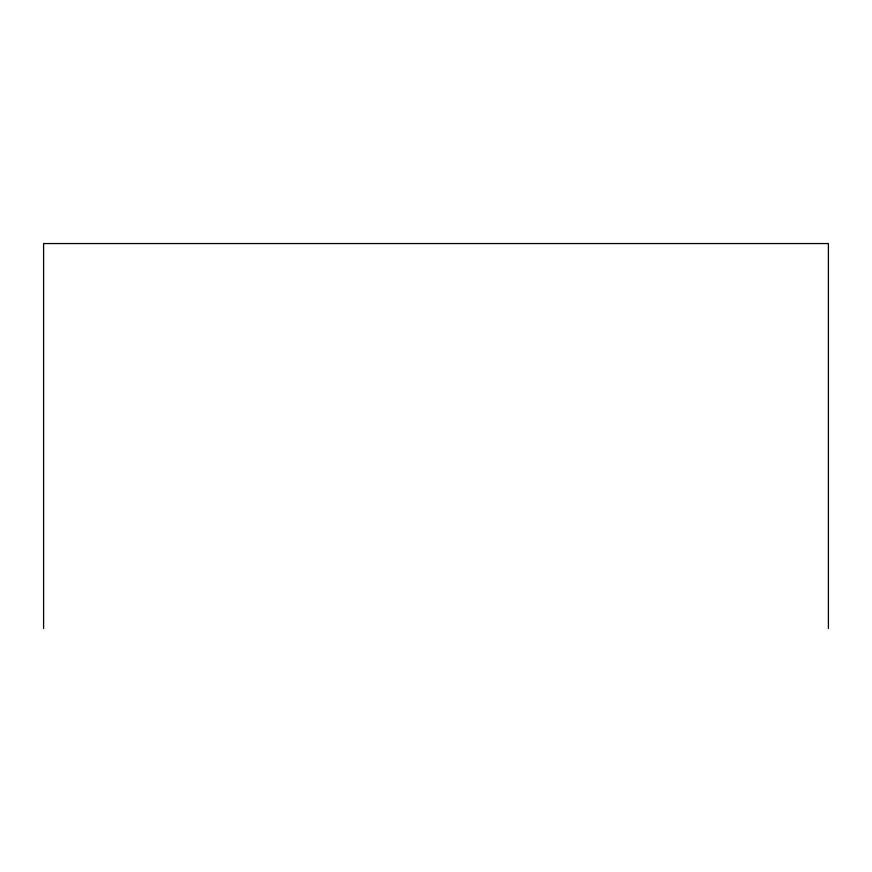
<?xml version="1.0" encoding="UTF-8"?>
<svg xmlns="http://www.w3.org/2000/svg" width="872" height="872" viewBox="0 0 872 872"><rect width="100%" height="100%" fill="white"/><g stroke="black" fill="none" stroke-linecap="round" stroke-linejoin="round"><path stroke-width="1.31" d="M828.4 628.45L828.4 243.55L43.6 243.55L43.6 628.45"/></g></svg>
